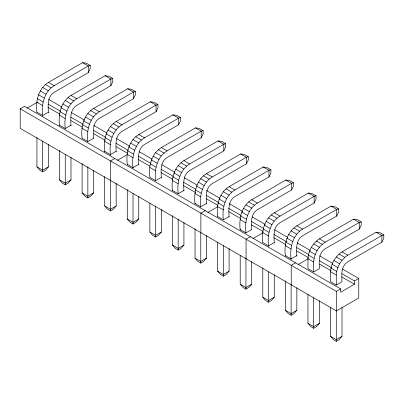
<?xml version="1.0" encoding="UTF-8"?>
<svg xmlns="http://www.w3.org/2000/svg" width="404" height="404" viewBox="0 0 404 404"><rect width="100%" height="100%" fill="white"/><g stroke="black" fill="none" stroke-linecap="round" stroke-linejoin="round"><path stroke-width="0.61" d="M36.941 112.307C35.517 101.283 38.324 88.537 48.414 82.386L82.547 62.681L86.37 63.231L90.198 65.438L90.198 68.751L88.284 72.614L54.151 92.324C47.172 96.526 48.071 105.772 48.414 112.686M42.678 115.998C41.243 104.868 43.925 91.92 54.151 85.698L88.284 65.993L90.198 65.438M59.529 125.725C58.09 114.6 60.772 101.646 70.998 95.425L105.131 75.72L108.959 76.27L112.782 78.477L112.782 81.79L110.868 85.653L76.735 105.363C69.756 109.565 70.655 118.811 70.998 125.725M65.261 128.422C63.842 117.463 66.736 104.838 76.735 98.738L110.868 79.032L112.782 78.477M82.113 138.148C80.689 127.189 83.583 114.564 93.587 108.464L127.72 88.759L131.542 89.309L135.365 91.516L135.365 94.829L133.456 98.692L99.323 118.402C92.551 122.468 93.157 131.391 93.587 138.148M87.85 141.461C86.426 130.502 89.319 117.877 99.323 111.777L133.456 92.072L135.365 91.516M104.697 151.803C103.262 140.678 105.939 127.725 116.17 121.503L150.303 101.798L154.126 102.348L157.949 104.555L157.949 107.868L156.04 111.731L121.907 131.441C114.923 135.643 115.827 144.89 116.17 151.803M110.433 155.116C108.999 143.991 111.676 131.037 121.907 124.816L156.04 105.111L157.949 104.555M127.28 164.463C125.856 153.439 128.664 140.693 138.754 134.542L172.887 114.837L176.71 115.387L180.537 117.594L180.537 120.907L178.624 124.77L144.491 144.481C137.512 148.682 138.41 157.929 138.754 164.842M133.017 168.155C131.583 157.03 134.264 144.077 144.491 137.855L178.624 118.15L180.537 117.594M149.869 177.265C148.445 166.307 151.338 153.687 161.337 147.581L195.47 127.876L199.298 128.427L203.121 130.633L203.121 133.946L201.207 137.809L167.074 157.52C160.095 161.721 160.994 170.968 161.337 177.881M155.601 180.578C154.182 169.619 157.075 156.994 167.074 150.894L201.207 131.189L203.121 130.633M172.452 190.92C171.018 179.795 173.695 166.842 183.926 160.62L218.059 140.915L221.882 141.466L225.705 143.673L225.705 146.985L223.796 150.849L189.663 170.559C182.679 174.76 183.578 184.007 183.926 190.92M178.189 193.617C176.765 182.659 179.659 170.034 189.663 163.933L223.796 144.228L225.705 143.673M195.036 203.959C193.602 192.834 196.278 179.881 206.51 173.659L240.643 153.954L244.465 154.505L248.288 156.717L248.288 160.024L246.379 163.893L212.246 183.598C205.262 187.799 206.166 197.046 206.51 203.959M200.773 207.272C199.339 196.147 202.015 183.194 212.246 176.972L246.379 157.267L248.288 156.717M217.62 216.62C216.196 205.601 219.003 192.849 229.093 186.698L263.226 166.993L267.049 167.544L270.877 169.756L270.877 173.064L268.963 176.932L234.83 196.637C227.851 200.838 228.75 210.085 229.093 216.999M223.356 219.695C221.937 208.737 224.826 196.117 234.83 190.011L268.963 170.306L270.877 169.756M240.208 230.038C238.769 218.912 241.451 205.959 251.677 199.738L285.81 180.032L289.638 180.583L293.461 182.795L293.461 186.103L291.547 189.971L257.414 209.676C250.647 213.741 251.253 222.67 251.677 229.427M245.945 232.734C244.521 221.776 247.415 209.156 257.414 203.05L291.547 183.345L293.461 182.795M262.792 242.466C261.368 231.507 264.261 218.882 274.266 212.777L308.398 193.072L312.221 193.622L316.044 195.834L316.044 199.142L314.135 203.01L280.002 222.715C273.018 226.917 273.917 236.163 274.266 243.077M268.529 246.389C267.089 235.264 269.771 222.311 280.002 216.089L314.135 196.384L316.044 195.834M285.375 256.116C283.941 244.991 286.618 232.037 296.849 225.816L330.982 206.111L334.805 206.661L338.628 208.873L338.628 212.181L336.719 216.049L302.586 235.754C295.602 239.956 296.506 249.202 296.849 256.116M291.112 259.429C289.678 248.303 292.355 235.35 302.586 229.129L336.719 209.423L338.628 208.873M307.959 258.727C308.343 250.803 312.762 243.147 319.433 238.855L353.566 219.15L357.389 219.7L361.216 221.912L361.216 225.225L359.302 229.088L325.169 248.793C318.357 252.889 319.024 261.878 319.433 268.665L313.696 271.978L307.959 268.665L307.959 258.727L313.696 262.039L313.696 271.978M313.696 262.039C314.08 254.116 318.498 246.46 325.169 242.168L359.302 222.463L361.216 221.912M330.548 271.766C330.926 263.842 335.345 256.187 342.016 251.894L376.149 232.189L379.977 232.739L383.8 234.951L383.8 238.264L381.886 242.127L347.753 261.832C340.941 265.928 341.607 274.917 342.016 281.704L336.285 285.017L330.548 281.704L330.548 271.766L336.285 275.079L336.285 285.017M336.285 275.079C336.663 267.155 341.082 259.499 347.753 255.207L381.886 235.502L383.8 234.951M48.414 144.319L48.414 166.842L45.546 170.155L42.678 171.811L39.809 170.155L36.941 166.842L36.941 137.441M70.998 157.358L70.998 179.881L68.13 183.194L65.261 184.85L62.398 183.194L59.529 179.881L59.529 150.48M93.587 170.397L93.587 192.92L90.718 196.233L87.85 197.889L84.981 196.233L82.113 192.92L82.113 163.519M116.17 183.436L116.17 205.959L113.302 209.272L110.433 210.928L107.565 209.272L104.697 205.959L104.697 176.558M138.754 196.475L138.754 218.998L135.885 222.311L133.017 223.968L130.149 222.311L127.28 218.998L127.28 189.597M161.337 209.514L161.337 232.037L158.469 235.35L155.601 237.007L152.737 235.35L149.869 232.037L149.869 203.262M183.926 222.553L183.926 245.077L181.058 248.389L178.189 250.046L175.321 248.389L172.452 245.077L172.452 215.675M206.51 235.598L206.51 258.116L203.641 261.428L200.773 263.085L197.904 261.428L195.036 258.116L195.036 228.714M229.093 248.637L229.093 271.155L226.225 274.468L223.356 276.124L220.488 274.468L217.62 271.155L217.62 242.38M251.677 261.676L251.677 284.194L248.808 287.507L245.945 289.163L243.077 287.507L240.208 284.194L240.208 255.419M274.266 274.715L274.266 297.233L271.397 300.546L268.529 302.202L265.66 300.546L262.792 297.233L262.792 267.832M296.849 287.754L296.849 310.272L293.981 313.585L291.112 315.241L288.244 313.585L285.375 310.272L285.375 280.871M319.433 300.642L319.433 323.311L316.564 326.624L313.696 328.28L310.827 326.624L307.959 323.311L307.959 294.339M342.016 307.378L342.016 336.35L339.148 339.663L336.285 341.319L333.416 339.663L330.548 336.35L330.548 307.378M342.435 269.029L358.762 278.452L358.762 297.995L336.391 310.913L20.2 128.361L20.2 108.822L24.503 106.338L340.688 288.885L340.688 292.198L354.459 284.249L354.459 280.937L341.941 273.71M27.149 108.12L37.213 102.313M48.414 112.196L42.678 115.504L36.941 112.196M70.998 125.235L65.261 128.543L59.529 125.235M93.587 138.274L87.85 141.582L82.113 138.274M48.414 166.842L42.678 170.155L36.941 166.842M116.17 151.313L110.433 154.626L104.697 151.313M70.998 179.881L65.261 183.194L59.529 179.881M114.842 158.494L110.539 160.979L110.539 180.517M117.488 160.277L127.553 154.469M138.754 164.352L133.017 167.665L127.28 164.352M93.587 192.92L87.85 196.233L82.113 192.92M161.337 177.391L155.601 180.704L149.869 177.391M116.17 205.959L110.433 209.272L104.697 205.959M183.926 190.43L178.189 193.743L172.452 190.43M138.754 218.998L133.017 222.311L127.28 218.998M206.51 203.47L200.773 206.782L195.036 203.47M161.337 232.037L155.601 235.35L149.869 232.037M205.181 210.651L200.879 213.135L200.879 232.674M207.828 212.433L217.892 206.626M229.093 216.509L223.356 219.821L217.62 216.509M183.926 245.077L178.189 248.389L172.452 245.077M251.677 229.548L245.945 232.861L240.208 229.548M206.51 258.116L200.773 261.428L195.036 258.116M250.349 236.729L246.051 239.213L246.051 258.752M253 238.512L263.06 232.704M274.266 242.587L268.529 245.9L262.792 242.587M229.093 271.155L223.356 274.468L217.62 271.155M296.849 255.626L291.112 258.939L285.375 255.626M251.677 284.194L245.945 287.507L240.208 284.194M295.521 262.807L291.218 265.292L291.218 284.83M298.167 264.59L308.232 258.782M274.266 297.233L268.529 300.546L262.792 297.233M296.849 310.272L291.112 313.585L285.375 310.272M20.2 108.822L336.391 291.37L340.688 288.885M354.459 280.937L358.762 278.452M319.433 323.311L313.696 326.624L307.959 323.311M342.016 336.35L336.285 339.663L330.548 336.35M82.547 62.681L88.284 65.993L88.284 72.614M105.131 75.72L110.868 79.032L110.868 85.653M127.72 88.759L133.456 92.072L133.456 98.692M150.303 101.798L156.04 105.111L156.04 111.731M172.887 114.837L178.624 118.15L178.624 124.77M195.47 127.876L201.207 131.189L201.207 137.809M218.059 140.915L223.796 144.228L223.796 150.849M240.643 153.954L246.379 157.267L246.379 163.893M263.226 166.993L268.963 170.306L268.963 176.932M285.81 180.032L291.547 183.345L291.547 189.971M308.398 193.072L314.135 196.384L314.135 203.01M330.982 206.111L336.719 209.423L336.719 216.049M353.566 219.15L359.302 222.463L359.302 229.088M376.149 232.189L381.886 235.502L381.886 242.127M48.414 82.386L54.151 85.698M70.998 95.425L76.735 98.738M93.587 108.464L99.323 111.777M116.17 121.503L121.907 124.816M138.754 134.542L144.491 137.855M161.337 147.581L167.074 150.894M183.926 160.62L189.663 163.933M206.51 173.659L212.246 176.972M229.093 186.698L234.83 190.011M251.677 199.738L257.414 203.05M274.266 212.777L280.002 216.089M296.849 225.816L302.586 229.129M319.433 238.855L325.169 242.168M342.016 251.894L347.753 255.207M45.445 84.552L51.182 87.865M68.029 97.591L73.765 100.904M90.617 110.63L96.354 113.943M113.201 123.669L118.938 126.982M135.784 136.709L141.521 140.021M158.368 149.748L164.105 153.06M180.957 162.787L186.693 166.1M203.54 175.826L209.277 179.139M226.124 188.865L231.861 192.178M248.707 201.904L254.444 205.217M271.296 214.943L277.033 218.256M293.88 227.982L299.616 231.295M316.463 241.021L322.2 244.334M339.047 254.06L344.784 257.373M42.678 87.471L48.414 90.784M65.261 100.51L70.998 103.823M87.85 113.549L93.587 116.862M110.433 126.588L116.17 129.901M133.017 139.627L138.754 142.94M155.601 152.667L161.337 155.979M178.189 165.706L183.926 169.018M200.773 178.75L206.51 182.058M223.356 191.789L229.093 195.097M245.945 204.828L251.677 208.136M268.529 217.867L274.266 221.175M291.112 230.906L296.849 234.214M313.696 243.945L319.433 247.258M336.285 256.984L342.016 260.297M40.304 90.95L46.041 94.263M62.888 103.99L68.624 107.302M85.471 117.029L91.208 120.342M108.055 130.068L113.792 133.381M130.643 143.107L136.38 146.42M153.227 156.146L158.964 159.459M175.811 169.185L181.548 172.498M198.394 182.224L204.131 185.537M220.983 195.263L226.72 198.576M243.567 208.302L249.303 211.615M266.15 221.341L271.887 224.654M288.734 234.381L294.471 237.693M311.322 247.42L317.059 250.733M333.906 260.459L339.643 263.772M48.561 99.359L61.62 106.898M71.417 112.554L84.476 120.099M93.728 125.437L106.792 132.982M116.584 138.633L129.649 146.177M139.441 151.833L151.96 159.06M161.757 164.716L174.816 172.256M184.067 177.593L197.132 185.138M206.383 190.476L219.988 198.334M229.24 203.672L242.844 211.529M252.096 216.872L265.155 224.412M274.407 229.755L287.471 237.294M297.263 242.95L310.328 250.49M319.579 255.833L332.638 263.373M38.481 94.748L44.218 98.056M61.065 107.787L66.801 111.1M83.648 120.826L89.385 124.139M106.232 133.865L111.969 137.178M128.82 146.904L134.557 150.217M151.404 159.944L157.141 163.256M173.988 172.983L179.724 176.296M196.571 186.022L202.308 189.335M219.16 199.061L224.897 202.374M241.743 212.1L247.48 215.413M264.327 225.139L270.064 228.452M286.911 238.178L292.647 241.491M309.499 251.217L315.236 254.53M332.083 264.256L337.82 267.569M48.066 104.045L60.585 111.272M70.922 117.241L82.896 124.154M93.778 130.436L105.752 137.35M116.094 143.319L128.063 150.232M138.405 156.202L150.924 163.428M161.262 169.397L173.235 176.311M183.578 182.28L195.546 189.193M206.434 195.475L218.407 202.389M228.745 208.358L240.718 215.271M251.601 221.554L263.575 228.467M273.917 234.436L286.431 241.663M296.773 247.632L308.747 254.545M319.63 260.827L331.603 267.741M37.335 98.601L43.071 101.914M59.918 111.64L65.655 114.953M82.502 124.679L88.239 127.992M105.085 137.719L110.822 141.031M127.674 150.763L133.411 154.07M150.258 163.802L155.994 167.11M172.841 176.841L178.578 180.149M195.425 189.88L201.162 193.188M218.014 202.919L223.75 206.227M240.597 215.958L246.334 219.266M263.181 228.997L268.918 232.31M285.764 242.036L291.501 245.349M308.353 255.076L314.09 258.388M330.937 268.115L336.673 271.427M48.066 107.353L60.039 114.266M70.922 120.554L82.35 127.149M93.778 133.749L105.207 140.345M116.094 146.632L127.523 153.227M138.405 159.514L149.833 166.11M161.262 172.71L172.69 179.305M183.578 185.593L195.546 192.501M206.434 198.788L217.862 205.383M228.745 211.671L240.718 218.584M251.601 224.866L263.029 231.462M273.917 237.749L285.886 244.662M296.773 250.945L308.201 257.545M319.63 264.14L331.058 270.741M341.941 277.023L354.459 284.249M36.941 102.257L42.678 105.57M59.529 115.297L65.261 118.609M82.113 128.336L87.85 131.648M104.697 141.375L110.433 144.688M127.28 154.414L133.017 157.727M149.869 167.453L155.601 170.766M172.452 180.492L178.189 183.805M195.036 193.531L200.773 196.844M217.62 206.57L223.356 209.883M240.208 219.609L245.945 222.922M262.792 232.648L268.529 235.961M285.375 245.688L291.112 249M336.391 291.37L336.391 310.913M336.285 310.691L336.285 341.319M313.696 297.652L313.696 328.28M291.112 284.81L291.112 315.241M268.529 271.771L268.529 302.202M245.945 258.106L245.945 289.163M223.356 245.693L223.356 276.124M200.773 232.654L200.773 263.085M178.189 218.988L178.189 250.046M155.601 205.949L155.601 237.007M133.017 193.531L133.017 223.968M110.433 179.871L110.433 210.928M87.85 166.832L87.85 197.889M65.261 154.414L65.261 184.85M42.678 141.375L42.678 171.811"/></g></svg>
